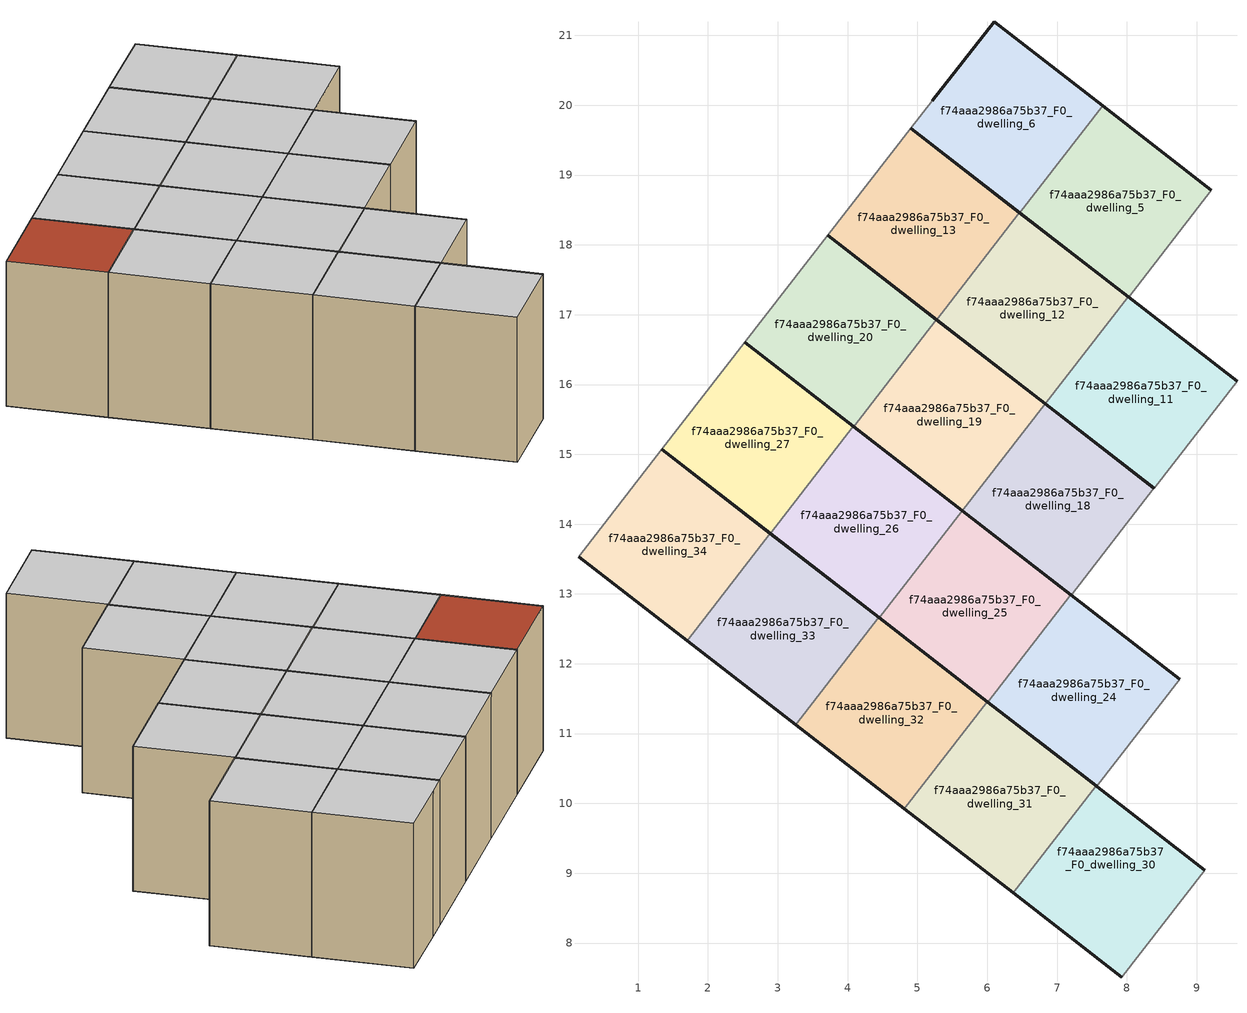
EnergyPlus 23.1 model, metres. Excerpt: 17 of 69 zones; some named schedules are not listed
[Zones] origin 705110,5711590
f74aaa2986a75b37_F0_dwelling_11
 floor ground (EU_floor_Construction): 8.39,14.51 9.58,16.05 8.02,17.25 6.83,15.72 z0
 wall outside (EU_wall_Construction): 8.02,17.25 9.58,16.05 / 8.39,14.51 6.83,15.72 z0:3
 wall to f74aaa2986a75b37_F0_dwelling_12 (EU_wall_Construction): 6.83,15.72 8.02,17.25 z0:3
 wall to f74aaa2986a75b37_F0_dwelling_10 (EU_wall_Construction): 9.58,16.05 8.39,14.51 z0:3
 ceiling to f74aaa2986a75b37_F1_dwelling_11 (EU_floor_Construction): 9.58,16.05 8.39,14.51 6.83,15.72 8.02,17.25 z3
f74aaa2986a75b37_F0_dwelling_12
 floor ground (EU_floor_Construction): 6.83,15.72 8.02,17.25 6.46,18.46 5.27,16.93 z0
 wall outside (EU_wall_Construction): 6.46,18.46 8.02,17.25 / 6.83,15.72 5.27,16.93 z0:3
 wall to f74aaa2986a75b37_F0_dwelling_13 (EU_wall_Construction): 5.27,16.93 6.46,18.46 z0:3
 ceiling to f74aaa2986a75b37_F1_dwelling_12 (EU_floor_Construction): 8.02,17.25 6.83,15.72 5.27,16.93 6.46,18.46 z3
f74aaa2986a75b37_F0_dwelling_13
 floor ground (EU_floor_Construction): 5.27,16.93 6.46,18.46 4.9,19.67 3.72,18.14 z0
 wall outside (EU_wall_Construction): 4.9,19.67 6.46,18.46 / 5.27,16.93 3.72,18.14 z0:3
 wall adiabatic (EU_wall_Construction): 3.72,18.14 4.9,19.67 z0:3
 ceiling to f74aaa2986a75b37_F1_dwelling_13 (EU_floor_Construction): 6.46,18.46 5.27,16.93 3.72,18.14 4.9,19.67 z3
f74aaa2986a75b37_F0_dwelling_18
 floor ground (EU_floor_Construction): 7.2,12.98 8.39,14.52 6.83,15.72 5.64,14.19 z0
 wall outside (EU_wall_Construction): 6.83,15.72 8.39,14.52 / 7.2,12.98 5.64,14.19 z0:3
 wall to f74aaa2986a75b37_F0_dwelling_19 (EU_wall_Construction): 5.64,14.19 6.83,15.72 z0:3
 wall to f74aaa2986a75b37_F0_dwelling_17 (EU_wall_Construction): 8.39,14.52 7.2,12.98 z0:3
 ceiling to f74aaa2986a75b37_F1_dwelling_18 (EU_floor_Construction): 8.39,14.52 7.2,12.98 5.64,14.19 6.83,15.72 z3
f74aaa2986a75b37_F0_dwelling_19
 floor ground (EU_floor_Construction): 5.64,14.19 6.83,15.72 5.27,16.93 4.08,15.4 z0
 wall outside (EU_wall_Construction): 5.27,16.93 6.83,15.72 / 5.64,14.19 4.08,15.4 z0:3
 wall to f74aaa2986a75b37_F0_dwelling_20 (EU_wall_Construction): 4.08,15.4 5.27,16.93 z0:3
 ceiling to f74aaa2986a75b37_F1_dwelling_19 (EU_floor_Construction): 6.83,15.72 5.64,14.19 4.08,15.4 5.27,16.93 z3
f74aaa2986a75b37_F0_dwelling_20
 floor ground (EU_floor_Construction): 4.08,15.4 5.27,16.93 3.72,18.14 2.53,16.61 z0
 wall outside (EU_wall_Construction): 3.72,18.14 5.27,16.93 / 4.08,15.4 2.53,16.61 z0:3
 wall adiabatic (EU_wall_Construction): 2.53,16.61 3.72,18.14 z0:3
 ceiling to f74aaa2986a75b37_F1_dwelling_20 (EU_floor_Construction): 5.27,16.93 4.08,15.4 2.53,16.61 3.72,18.14 z3
f74aaa2986a75b37_F0_dwelling_24
 floor ground (EU_floor_Construction): 7.57,10.25 8.76,11.78 7.2,12.99 6.01,11.45 z0
 wall outside (EU_wall_Construction): 7.2,12.99 8.76,11.78 / 7.57,10.25 6.01,11.45 z0:3
 wall to f74aaa2986a75b37_F0_dwelling_25 (EU_wall_Construction): 6.01,11.45 7.2,12.99 z0:3
 wall to f74aaa2986a75b37_F0_dwelling_23 (EU_wall_Construction): 8.76,11.78 7.57,10.25 z0:3
 ceiling to f74aaa2986a75b37_F1_dwelling_24 (EU_floor_Construction): 8.76,11.78 7.57,10.25 6.01,11.45 7.2,12.99 z3
f74aaa2986a75b37_F0_dwelling_25
 floor ground (EU_floor_Construction): 6.01,11.45 7.2,12.99 5.64,14.19 4.45,12.66 z0
 wall outside (EU_wall_Construction): 5.64,14.19 7.2,12.99 / 6.01,11.45 4.45,12.66 z0:3
 wall to f74aaa2986a75b37_F0_dwelling_26 (EU_wall_Construction): 4.45,12.66 5.64,14.19 z0:3
 ceiling to f74aaa2986a75b37_F1_dwelling_25 (EU_floor_Construction): 7.2,12.99 6.01,11.45 4.45,12.66 5.64,14.19 z3
f74aaa2986a75b37_F0_dwelling_26
 floor ground (EU_floor_Construction): 4.45,12.66 5.64,14.19 4.08,15.4 2.9,13.87 z0
 wall outside (EU_wall_Construction): 4.08,15.4 5.64,14.19 / 4.45,12.66 2.9,13.87 z0:3
 wall to f74aaa2986a75b37_F0_dwelling_27 (EU_wall_Construction): 2.9,13.87 4.08,15.4 z0:3
 ceiling to f74aaa2986a75b37_F1_dwelling_26 (EU_floor_Construction): 5.64,14.19 4.45,12.66 2.9,13.87 4.08,15.4 z3
f74aaa2986a75b37_F0_dwelling_27
 floor ground (EU_floor_Construction): 2.9,13.87 4.08,15.4 2.53,16.61 1.34,15.07 z0
 wall outside (EU_wall_Construction): 2.53,16.61 4.08,15.4 / 2.9,13.87 1.34,15.07 z0:3
 wall adiabatic (EU_wall_Construction): 1.34,15.07 2.53,16.61 z0:3
 ceiling to f74aaa2986a75b37_F1_dwelling_27 (EU_floor_Construction): 4.08,15.4 2.9,13.87 1.34,15.07 2.53,16.61 z3
f74aaa2986a75b37_F0_dwelling_30
 floor ground (EU_floor_Construction): 7.93,7.51 9.12,9.04 6.71,10.91 7.56,10.25 6.37,8.72 z0
 wall outside (EU_wall_Construction): 7.56,10.25 6.71,10.91 9.12,9.04 / 7.93,7.51 6.37,8.72 z0:3
 wall to f74aaa2986a75b37_F0_dwelling_29 (EU_wall_Construction): 9.12,9.04 7.93,7.51 z0:3
 wall to f74aaa2986a75b37_F0_dwelling_31 (EU_wall_Construction): 6.37,8.72 7.56,10.25 z0:3
 ceiling to f74aaa2986a75b37_F1_dwelling_30 (EU_floor_Construction): 7.56,10.25 6.71,10.91 9.12,9.04 7.93,7.51 6.37,8.72 z3
f74aaa2986a75b37_F0_dwelling_31
 floor ground (EU_floor_Construction): 6.37,8.72 7.56,10.25 6,11.46 4.81,9.92 z0
 wall outside (EU_wall_Construction): 6,11.46 7.56,10.25 / 6.37,8.72 4.81,9.92 z0:3
 wall to f74aaa2986a75b37_F0_dwelling_32 (EU_wall_Construction): 4.81,9.92 6,11.46 z0:3
 ceiling to f74aaa2986a75b37_F1_dwelling_31 (EU_floor_Construction): 7.56,10.25 6.37,8.72 4.81,9.92 6,11.46 z3
f74aaa2986a75b37_F0_dwelling_32
 floor ground (EU_floor_Construction): 4.81,9.92 6,11.46 4.45,12.66 3.26,11.13 z0
 wall outside (EU_wall_Construction): 4.45,12.66 6,11.46 / 4.81,9.92 3.26,11.13 z0:3
 wall to f74aaa2986a75b37_F0_dwelling_33 (EU_wall_Construction): 3.26,11.13 4.45,12.66 z0:3
 ceiling to f74aaa2986a75b37_F1_dwelling_32 (EU_floor_Construction): 6,11.46 4.81,9.92 3.26,11.13 4.45,12.66 z3
f74aaa2986a75b37_F0_dwelling_33
 floor ground (EU_floor_Construction): 3.26,11.13 4.45,12.66 2.89,13.87 1.7,12.33 z0
 wall outside (EU_wall_Construction): 2.89,13.87 4.45,12.66 / 3.26,11.13 1.7,12.33 z0:3
 wall to f74aaa2986a75b37_F0_dwelling_34 (EU_wall_Construction): 1.7,12.33 2.89,13.87 z0:3
 ceiling to f74aaa2986a75b37_F1_dwelling_33 (EU_floor_Construction): 4.45,12.66 3.26,11.13 1.7,12.33 2.89,13.87 z3
f74aaa2986a75b37_F0_dwelling_34
 floor ground (EU_floor_Construction): 1.7,12.33 2.89,13.87 1.34,15.07 0.15,13.54 z0
 wall outside (EU_wall_Construction): 1.34,15.07 2.89,13.87 / 1.7,12.33 0.15,13.54 z0:3
 wall adiabatic (EU_wall_Construction): 0.15,13.54 1.34,15.07 z0:3
 roof outside (EU_roof_Construction): 2.89,13.87 1.7,12.33 0.15,13.54 1.34,15.07 z3
f74aaa2986a75b37_F0_dwelling_5
 floor ground (EU_floor_Construction): 8.02,17.25 9.21,18.79 7.65,19.99 6.47,18.46 z0
 wall outside (EU_wall_Construction): 7.65,19.99 9.21,18.79 / 8.02,17.25 6.47,18.46 z0:3
 wall to f74aaa2986a75b37_F0_dwelling_6 (EU_wall_Construction): 6.47,18.46 7.65,19.99 z0:3
 wall to f74aaa2986a75b37_F0_dwelling_4 (EU_wall_Construction): 9.21,18.79 8.02,17.25 z0:3
 ceiling to f74aaa2986a75b37_F1_dwelling_5 (EU_floor_Construction): 9.21,18.79 8.02,17.25 6.47,18.46 7.65,19.99 z3
f74aaa2986a75b37_F0_dwelling_6
 floor ground (EU_floor_Construction): 6.47,18.46 7.65,19.99 6.1,21.19 5.21,20.07 4.9,19.67 z0
 wall outside (EU_wall_Construction): 6.47,18.46 4.9,19.67 / 5.21,20.07 6.1,21.19 7.65,19.99 z0:3
 wall adiabatic (EU_wall_Construction): 4.9,19.67 5.21,20.07 z0:3
 ceiling to f74aaa2986a75b37_F1_dwelling_6 (EU_floor_Construction): 7.65,19.99 6.47,18.46 4.9,19.67 5.21,20.07 6.1,21.19 z3
[Building]
EU S2 Campaign: North Axis=0; Terrain=City; Solar Distribution=FullExterior
[Site:Location]
London: Latitude=51.5; Longitude=-0.5; Time Zone=0; Elevation=25
[SizingPeriod:WeatherFileDays]
AnnualSizingPeriod: Begin Month=1; Begin Day of Month=1; End Month=12; End Day of Month=31; Day of Week for Start Day=Monday; Use Weather File Daylight Saving Period=No; Use Weather File Rain and Snow Indicators=No
[MATERIAL]
EU_InternalMass_Material: Roughness=MediumRough; Thickness=0.1; Conductivity=1; Density=1800; Specific Heat=900; Thermal Absorptance=0.9; Solar Absorptance=0.7; Visible Absorptance=0.7
[MATERIAL:NOMASS] Roughness=MediumRough; Thermal Absorptance=0.9; Solar Absorptance=0.7; Visible Absorptance=0.7
Name | Thermal Resistance
EU_wall_NoMass | 0.635353
EU_roof_NoMass | 0.675062
EU_floor_NoMass | 1.96382
[CONSTRUCTION]
EU_wall_Construction: EU_wall_NoMass
EU_roof_Construction: EU_roof_NoMass
EU_floor_Construction: EU_floor_NoMass
EU_InternalMass_Construction: EU_InternalMass_Material
[ZONE] Type=1; Multiplier=1; Ceiling Height=autocalculate; Floor Area=autocalculate; Part of Total Floor Area=Yes
Name | Volume
f74aaa2986a75b37_F0_dwelling_11; f74aaa2986a75b37_F0_dwelling_19 | 11.4683
f74aaa2986a75b37_F0_dwelling_12; f74aaa2986a75b37_F0_dwelling_31; f74aaa2986a75b37_F0_dwelling_5 | 11.4668
f74aaa2986a75b37_F0_dwelling_13; f74aaa2986a75b37_F0_dwelling_18; f74aaa2986a75b37_F0_dwelling_25 | 11.4624
f74aaa2986a75b37_F0_dwelling_20 | 11.4617
f74aaa2986a75b37_F0_dwelling_24; f74aaa2986a75b37_F0_dwelling_27; f74aaa2986a75b37_F0_dwelling_33; f74aaa2986a75b37_F0_dwelling_34 | 11.4675
f74aaa2986a75b37_F0_dwelling_26 | 11.4639
f74aaa2986a75b37_F0_dwelling_30; f74aaa2986a75b37_F0_dwelling_32; f74aaa2986a75b37_F0_dwelling_6 | 11.4646
[INTERNALMASS] Construction=EU_InternalMass_Construction
Name | Zone or ZoneList | Surface Area
f74aaa2986a75b37_F0_dwelling_5_EU_InternalMass | f74aaa2986a75b37_F0_dwelling_5 | 3.82233
f74aaa2986a75b37_F0_dwelling_6_EU_InternalMass | f74aaa2986a75b37_F0_dwelling_6 | 3.82134
f74aaa2986a75b37_F0_dwelling_11_EU_InternalMass | f74aaa2986a75b37_F0_dwelling_11 | 3.82249
f74aaa2986a75b37_F0_dwelling_12_EU_InternalMass | f74aaa2986a75b37_F0_dwelling_12 | 3.82215
f74aaa2986a75b37_F0_dwelling_13_EU_InternalMass | f74aaa2986a75b37_F0_dwelling_13 | 3.82077
f74aaa2986a75b37_F0_dwelling_18_EU_InternalMass | f74aaa2986a75b37_F0_dwelling_18 | 3.82096
f74aaa2986a75b37_F0_dwelling_19_EU_InternalMass | f74aaa2986a75b37_F0_dwelling_19 | 3.82233
f74aaa2986a75b37_F0_dwelling_20_EU_InternalMass | f74aaa2986a75b37_F0_dwelling_20 | 3.82079
f74aaa2986a75b37_F0_dwelling_24_EU_InternalMass | f74aaa2986a75b37_F0_dwelling_24 | 3.82251
f74aaa2986a75b37_F0_dwelling_25_EU_InternalMass | f74aaa2986a75b37_F0_dwelling_25 | 3.82098
f74aaa2986a75b37_F0_dwelling_26_EU_InternalMass | f74aaa2986a75b37_F0_dwelling_26 | 3.82098
f74aaa2986a75b37_F0_dwelling_27_EU_InternalMass | f74aaa2986a75b37_F0_dwelling_27 | 3.82235
f74aaa2986a75b37_F0_dwelling_30_EU_InternalMass | f74aaa2986a75b37_F0_dwelling_30 | 3.82229
f74aaa2986a75b37_F0_dwelling_31_EU_InternalMass | f74aaa2986a75b37_F0_dwelling_31 | 3.82254
f74aaa2986a75b37_F0_dwelling_32_EU_InternalMass | f74aaa2986a75b37_F0_dwelling_32 | 3.82122
f74aaa2986a75b37_F0_dwelling_33_EU_InternalMass | f74aaa2986a75b37_F0_dwelling_33 | 3.82261
f74aaa2986a75b37_F0_dwelling_34_EU_InternalMass | f74aaa2986a75b37_F0_dwelling_34 | 3.82246
[OTHEREQUIPMENT] Fuel Type=Electricity; Design Level Calculation Method=Watts/Area; Power per Zone Floor Area=1; Fraction Latent=0; Fraction Radiant=0; Fraction Lost=0; Carbon Dioxide Generation Rate=0; EndUse Subcategory=EU_Step8_InternalGains
Name | Zone or ZoneList or Space or SpaceList | Schedule
EU_Step8_InternalGain_f74aaa2986a75b37_F0_dwelling_5_f000 | f74aaa2986a75b37_F0_dwelling_5 | EU_Step8_GainSchedule_f74aaa2986a75b37_F0_dwelling_5_f000
EU_Step8_InternalGain_f74aaa2986a75b37_F0_dwelling_6_f000 | f74aaa2986a75b37_F0_dwelling_6 | EU_Step8_GainSchedule_f74aaa2986a75b37_F0_dwelling_6_f000
EU_Step8_InternalGain_f74aaa2986a75b37_F0_dwelling_11_f000 | f74aaa2986a75b37_F0_dwelling_11 | EU_Step8_GainSchedule_f74aaa2986a75b37_F0_dwelling_11_f000
EU_Step8_InternalGain_f74aaa2986a75b37_F0_dwelling_12_f000 | f74aaa2986a75b37_F0_dwelling_12 | EU_Step8_GainSchedule_f74aaa2986a75b37_F0_dwelling_12_f000
EU_Step8_InternalGain_f74aaa2986a75b37_F0_dwelling_13_f000 | f74aaa2986a75b37_F0_dwelling_13 | EU_Step8_GainSchedule_f74aaa2986a75b37_F0_dwelling_13_f000
EU_Step8_InternalGain_f74aaa2986a75b37_F0_dwelling_18_f000 | f74aaa2986a75b37_F0_dwelling_18 | EU_Step8_GainSchedule_f74aaa2986a75b37_F0_dwelling_18_f000
EU_Step8_InternalGain_f74aaa2986a75b37_F0_dwelling_19_f000 | f74aaa2986a75b37_F0_dwelling_19 | EU_Step8_GainSchedule_f74aaa2986a75b37_F0_dwelling_19_f000
EU_Step8_InternalGain_f74aaa2986a75b37_F0_dwelling_20_f000 | f74aaa2986a75b37_F0_dwelling_20 | EU_Step8_GainSchedule_f74aaa2986a75b37_F0_dwelling_20_f000
EU_Step8_InternalGain_f74aaa2986a75b37_F0_dwelling_24_f000 | f74aaa2986a75b37_F0_dwelling_24 | EU_Step8_GainSchedule_f74aaa2986a75b37_F0_dwelling_24_f000
EU_Step8_InternalGain_f74aaa2986a75b37_F0_dwelling_25_f000 | f74aaa2986a75b37_F0_dwelling_25 | EU_Step8_GainSchedule_f74aaa2986a75b37_F0_dwelling_25_f000
EU_Step8_InternalGain_f74aaa2986a75b37_F0_dwelling_26_f000 | f74aaa2986a75b37_F0_dwelling_26 | EU_Step8_GainSchedule_f74aaa2986a75b37_F0_dwelling_26_f000
EU_Step8_InternalGain_f74aaa2986a75b37_F0_dwelling_27_f000 | f74aaa2986a75b37_F0_dwelling_27 | EU_Step8_GainSchedule_f74aaa2986a75b37_F0_dwelling_27_f000
EU_Step8_InternalGain_f74aaa2986a75b37_F0_dwelling_30_f000 | f74aaa2986a75b37_F0_dwelling_30 | EU_Step8_GainSchedule_f74aaa2986a75b37_F0_dwelling_30_f000
EU_Step8_InternalGain_f74aaa2986a75b37_F0_dwelling_31_f000 | f74aaa2986a75b37_F0_dwelling_31 | EU_Step8_GainSchedule_f74aaa2986a75b37_F0_dwelling_31_f000
EU_Step8_InternalGain_f74aaa2986a75b37_F0_dwelling_32_f000 | f74aaa2986a75b37_F0_dwelling_32 | EU_Step8_GainSchedule_f74aaa2986a75b37_F0_dwelling_32_f000
EU_Step8_InternalGain_f74aaa2986a75b37_F0_dwelling_33_f000 | f74aaa2986a75b37_F0_dwelling_33 | EU_Step8_GainSchedule_f74aaa2986a75b37_F0_dwelling_33_f000
EU_Step8_InternalGain_f74aaa2986a75b37_F0_dwelling_34_f000 | f74aaa2986a75b37_F0_dwelling_34 | EU_Step8_GainSchedule_f74aaa2986a75b37_F0_dwelling_34_f000
[ZONEVENTILATION:DESIGNFLOWRATE] Schedule=EU_AlwaysOn; Design Flow Rate Calculation Method=AirChanges/Hour; Air Changes per Hour=0.555504; Ventilation Type=Natural; Fan Pressure Rise=0; Fan Total Efficiency=1; Constant Term Coefficient=1; Temperature Term Coefficient=0; Velocity Term Coefficient=0; Velocity Squared Term Coefficient=0; Minimum Indoor Temperature=-100; Maximum Indoor Temperature=100; Delta Temperature=-100; Minimum Outdoor Temperature=-100; Maximum Outdoor Temperature=100; Maximum Wind Speed=40
Name | Zone or ZoneList or Space or SpaceList
EU_ConstantAir_f74aaa2986a75b37_F0_dwelling_5 | f74aaa2986a75b37_F0_dwelling_5
EU_ConstantAir_f74aaa2986a75b37_F0_dwelling_6 | f74aaa2986a75b37_F0_dwelling_6
EU_ConstantAir_f74aaa2986a75b37_F0_dwelling_11 | f74aaa2986a75b37_F0_dwelling_11
EU_ConstantAir_f74aaa2986a75b37_F0_dwelling_12 | f74aaa2986a75b37_F0_dwelling_12
EU_ConstantAir_f74aaa2986a75b37_F0_dwelling_13 | f74aaa2986a75b37_F0_dwelling_13
EU_ConstantAir_f74aaa2986a75b37_F0_dwelling_18 | f74aaa2986a75b37_F0_dwelling_18
EU_ConstantAir_f74aaa2986a75b37_F0_dwelling_19 | f74aaa2986a75b37_F0_dwelling_19
EU_ConstantAir_f74aaa2986a75b37_F0_dwelling_20 | f74aaa2986a75b37_F0_dwelling_20
EU_ConstantAir_f74aaa2986a75b37_F0_dwelling_24 | f74aaa2986a75b37_F0_dwelling_24
EU_ConstantAir_f74aaa2986a75b37_F0_dwelling_25 | f74aaa2986a75b37_F0_dwelling_25
EU_ConstantAir_f74aaa2986a75b37_F0_dwelling_26 | f74aaa2986a75b37_F0_dwelling_26
EU_ConstantAir_f74aaa2986a75b37_F0_dwelling_27 | f74aaa2986a75b37_F0_dwelling_27
EU_ConstantAir_f74aaa2986a75b37_F0_dwelling_30 | f74aaa2986a75b37_F0_dwelling_30
EU_ConstantAir_f74aaa2986a75b37_F0_dwelling_31 | f74aaa2986a75b37_F0_dwelling_31
EU_ConstantAir_f74aaa2986a75b37_F0_dwelling_32 | f74aaa2986a75b37_F0_dwelling_32
EU_ConstantAir_f74aaa2986a75b37_F0_dwelling_33 | f74aaa2986a75b37_F0_dwelling_33
EU_ConstantAir_f74aaa2986a75b37_F0_dwelling_34 | f74aaa2986a75b37_F0_dwelling_34
[HVACTEMPLATE:THERMOSTAT] Constant Heating Setpoint=20; Constant Cooling Setpoint=50
EU_HeatOnly_f74aaa2986a75b37_F0_dwelling_0; EU_HeatOnly_f74aaa2986a75b37_F0_dwelling_1; EU_HeatOnly_f74aaa2986a75b37_F0_dwelling_2; EU_HeatOnly_f74aaa2986a75b37_F0_dwelling_3; EU_HeatOnly_f74aaa2986a75b37_F0_dwelling_4; EU_HeatOnly_f74aaa2986a75b37_F0_dwelling_5; EU_HeatOnly_f74aaa2986a75b37_F0_dwelling_6; EU_HeatOnly_f74aaa2986a75b37_F0_dwelling_7; EU_HeatOnly_f74aaa2986a75b37_F0_dwelling_8; EU_HeatOnly_f74aaa2986a75b37_F0_dwelling_9; EU_HeatOnly_f74aaa2986a75b37_F0_dwelling_10; EU_HeatOnly_f74aaa2986a75b37_F0_dwelling_11; EU_HeatOnly_f74aaa2986a75b37_F0_dwelling_12; EU_HeatOnly_f74aaa2986a75b37_F0_dwelling_13; EU_HeatOnly_f74aaa2986a75b37_F0_dwelling_14; EU_HeatOnly_f74aaa2986a75b37_F0_dwelling_15; EU_HeatOnly_f74aaa2986a75b37_F0_dwelling_16; EU_HeatOnly_f74aaa2986a75b37_F0_dwelling_17; EU_HeatOnly_f74aaa2986a75b37_F0_dwelling_18; EU_HeatOnly_f74aaa2986a75b37_F0_dwelling_19; EU_HeatOnly_f74aaa2986a75b37_F0_dwelling_20; EU_HeatOnly_f74aaa2986a75b37_F0_dwelling_21; EU_HeatOnly_f74aaa2986a75b37_F0_dwelling_22; EU_HeatOnly_f74aaa2986a75b37_F0_dwelling_23; EU_HeatOnly_f74aaa2986a75b37_F0_dwelling_24; EU_HeatOnly_f74aaa2986a75b37_F0_dwelling_25; EU_HeatOnly_f74aaa2986a75b37_F0_dwelling_26; EU_HeatOnly_f74aaa2986a75b37_F0_dwelling_27; EU_HeatOnly_f74aaa2986a75b37_F0_dwelling_28; EU_HeatOnly_f74aaa2986a75b37_F0_dwelling_29; EU_HeatOnly_f74aaa2986a75b37_F0_dwelling_30; EU_HeatOnly_f74aaa2986a75b37_F0_dwelling_31; EU_HeatOnly_f74aaa2986a75b37_F0_dwelling_32; EU_HeatOnly_f74aaa2986a75b37_F0_dwelling_33; EU_HeatOnly_f74aaa2986a75b37_F0_dwelling_34; EU_HeatOnly_f74aaa2986a75b37_F1_dwelling_0; EU_HeatOnly_f74aaa2986a75b37_F1_dwelling_1; EU_HeatOnly_f74aaa2986a75b37_F1_dwelling_2; EU_HeatOnly_f74aaa2986a75b37_F1_dwelling_3; EU_HeatOnly_f74aaa2986a75b37_F1_dwelling_4; EU_HeatOnly_f74aaa2986a75b37_F1_dwelling_5; EU_HeatOnly_f74aaa2986a75b37_F1_dwelling_6; EU_HeatOnly_f74aaa2986a75b37_F1_dwelling_7; EU_HeatOnly_f74aaa2986a75b37_F1_dwelling_8; EU_HeatOnly_f74aaa2986a75b37_F1_dwelling_9
